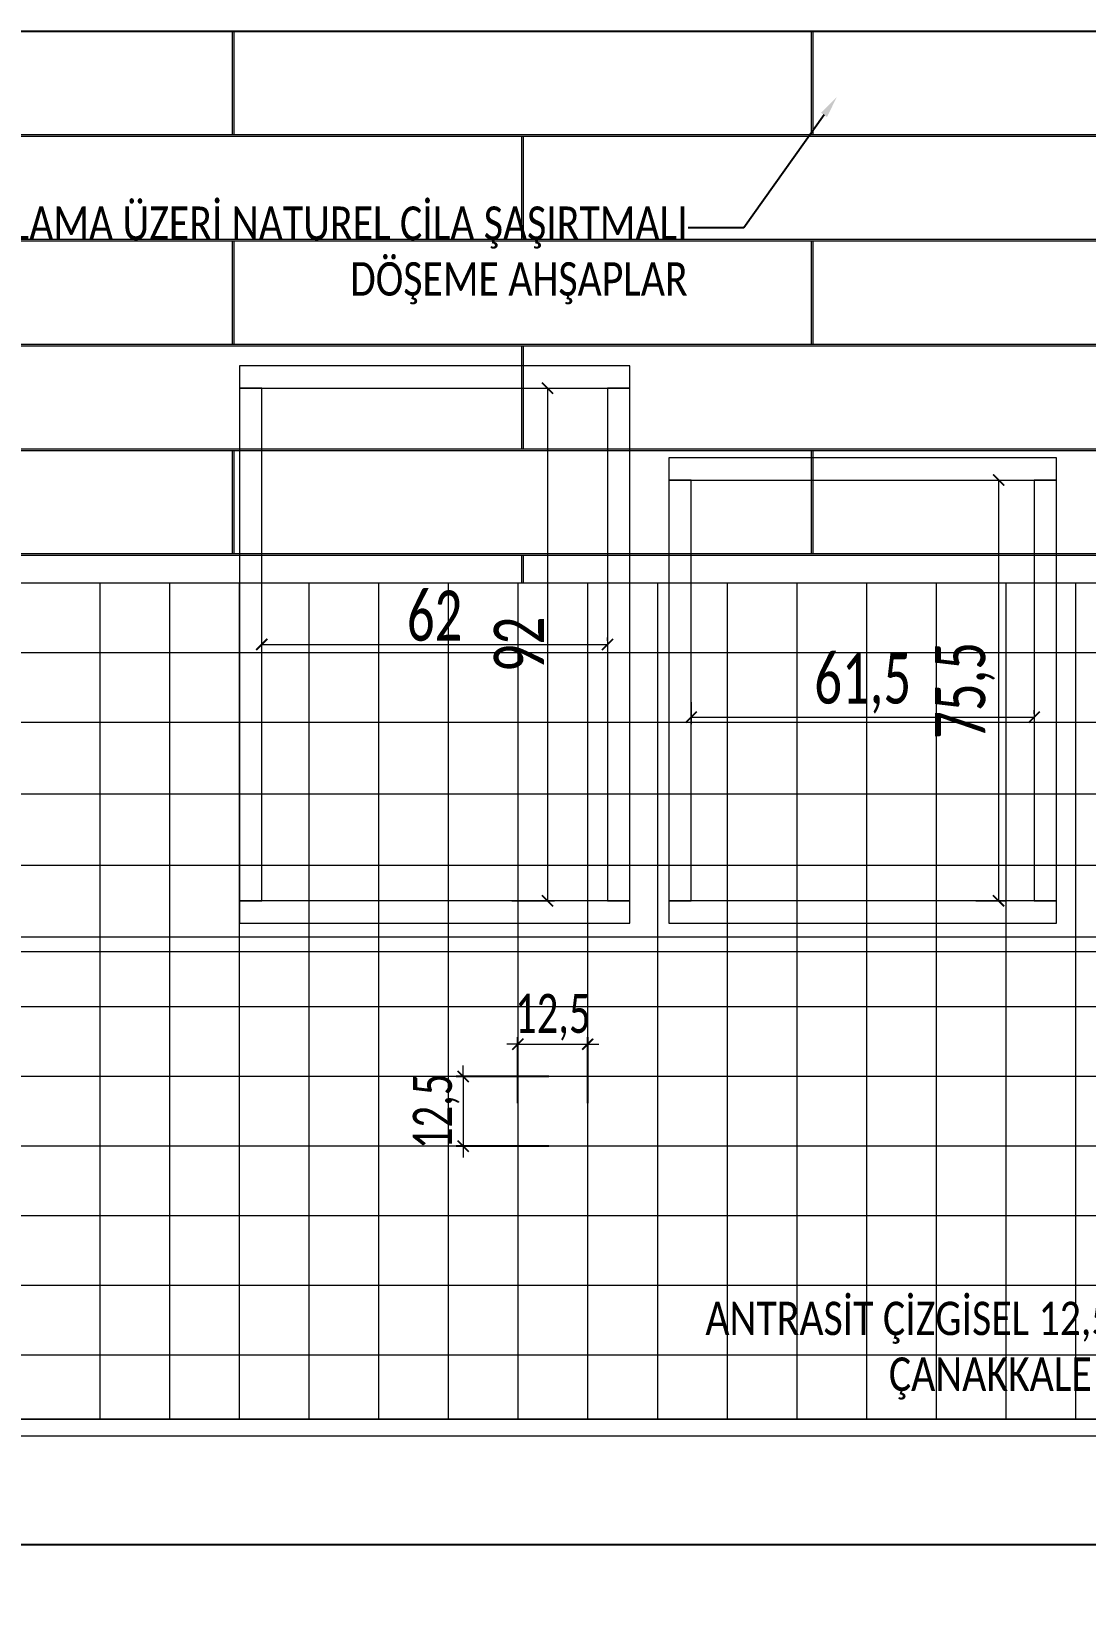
# Model space of a CAD drawing. Header units: millimetres. Extents: x 254888 to 263239, y -110593 to -105042.
# Drawn here: x 257582.5 to 257771.6, y -109686.1 to -109404.1 of the extents above; entities that cross this region are included whole.
import ezdxf
from ezdxf import colors
from ezdxf.entities.mleader import LeaderData, LeaderLine
from ezdxf.math import Vec2, Vec3

# ---------------------------------------------------------------- set-up
doc = ezdxf.new("R2010")
doc.units = ezdxf.units.MM
doc.header["$PDMODE"] = 2
doc.layers.get('0').update_dxf_attribs({"lineweight": 20})
for name, color, linetype, lineweight in [('ahsap gor', 24, 'Continuous', 20), ('ahsaparka', 28, 'Continuous', 20), ('ahşap', 32, 'Continuous', 25), ('alcıpan', 14, 'Continuous', 25), ('CAM', 141, 'Continuous', 0), ('mermer', 142, 'Continuous', 15), ('seramik', 150, 'Continuous', 20), ('ölçü', 251, 'Continuous', 5)]:
    doc.layers.add(name, color=color, linetype=linetype, lineweight=lineweight)
doc.layers.add('yazı', color=11, linetype='Continuous')
doc.styles.add('text2', font='calibri.ttf', dxfattribs={"width": 0.8})
doc.styles.add('Ölçü50', font='calibri.ttf', dxfattribs={"width": 0.7})
doc.dimstyles.new('olcu10', dxfattribs={"dimtxt": 14, "dimasz": 2, "dimexe": 1.25, "dimexo": 0.625, "dimgap": 0.5, "dimtad": 1, "dimdec": 1, "dimrnd": 0.5, "dimzin": 9, "dimtxsty": 'Ölçü50', "dimblk": 'ARCHTICK', "dimcen": 2, "dimclrd": 256, "dimclre": 256, "dimclrt": 6, "dimazin": 2, "dimtfac": 1, "dimtdec": 1, "dimtix": 1, "dimtmove": 0, "dimatfit": 3, "dimldrblk": 'ARCHTICK', "dimfxl": 1, "dimlwd": -1, "dimarcsym": 0})
doc.dimstyles.new('ölçü10', dxfattribs={"dimtxt": 7, "dimasz": 2, "dimexe": 1.25, "dimexo": 0.625, "dimgap": 0.5, "dimtad": 1, "dimzin": 9, "dimtxsty": 'Ölçü50', "dimblk": 'ARCHTICK', "dimcen": 2, "dimclrd": 256, "dimclre": 256, "dimclrt": 1, "dimazin": 2, "dimtfac": 1, "dimtix": 1, "dimtmove": 0, "dimatfit": 3, "dimldrblk": 'ARCHTICK', "dimfxl": 1, "dimlwd": -1, "dimarcsym": 0})

# ---------------------------------------------------------------- blocks, each defined once
blk = doc.blocks.new('Cerceveler')
at = {"layer": 'ahsap gor', "elevation": 0}
for points in [[(144772.15, -39601.14), (144702.15, -39601.14), (144702.15, -39605.14), (144772.15, -39605.14)], [(144706.15, -39605.14), (144702.15, -39605.14), (144702.15, -39697.14), (144706.15, -39697.14)], [(144768.15, -39697.14), (144772.15, -39697.14), (144772.15, -39605.14), (144768.15, -39605.14)], [(144848.67, -39617.64), (144779.17, -39617.64), (144779.17, -39621.64), (144848.67, -39621.64)], [(144783.17, -39621.64), (144779.17, -39621.64), (144779.17, -39697.14), (144783.17, -39697.14)], [(144844.67, -39697.14), (144848.67, -39697.14), (144848.67, -39621.64), (144844.67, -39621.64)], [(144772.15, -39697.14), (144702.15, -39697.14), (144702.15, -39701.14), (144772.15, -39701.14)], [(144848.67, -39697.14), (144779.17, -39697.14), (144779.17, -39701.14), (144848.67, -39701.14)]]:
    blk.add_lwpolyline(points, close=True, dxfattribs=at)
blk = doc.blocks.new('_ArchTick')
at = {"color": 0, "linetype": 'ByBlock', "const_width": 0.15}
blk.add_lwpolyline([(-0.5, -0.5), (0.5, 0.5)], dxfattribs=at)
blk = doc.blocks.new('*D37')
at = {"layer": 'DEFPOINTS', "color": 0, "transparency": 16777216}
for p in [(225399.3, -129095.35), (225461.3, -129095.35), (225461.3, -129095.35)]:
    blk.add_point(p, dxfattribs=at)
at = {"layer": 'ölçü', "lineweight": -2, "transparency": 16777216}
for p, q in [((225399.3, -129094.73), (225399.3, -129094.1)), ((225461.3, -129094.73), (225461.3, -129094.1))]:
    blk.add_line(p, q, dxfattribs=at)
at = {"layer": 'ölçü', "transparency": 16777216}
blk.add_line((225399.3, -129095.35), (225461.3, -129095.35), dxfattribs=at)
at = {"layer": 'ölçü', "transparency": 16777216, "xscale": 2, "yscale": 2, "zscale": 2, "rotation": 180}
blk.add_blockref('_ArchTick', (225399.3, -129095.35), dxfattribs=at)
at = {"layer": 'ölçü', "transparency": 16777216, "xscale": 2, "yscale": 2, "zscale": 2}
blk.add_blockref('_ArchTick', (225461.3, -129095.35), dxfattribs=at)
at = {"layer": 'ölçü', "color": 6, "transparency": 16777216, "insert": (225430.3, -129090.24), "char_height": 9, "attachment_point": 5, "style": 'Ölçü50'}
blk.add_mtext('62', dxfattribs=at)
blk = doc.blocks.new('*D24')
at = {"layer": 'DEFPOINTS', "color": 0, "transparency": 16777216}
for p in [(225443.52, -129049.35), (225443.52, -129141.35), (225450.54, -129141.35)]:
    blk.add_point(p, dxfattribs=at)
at = {"layer": 'ölçü', "lineweight": -2, "transparency": 16777216}
for p, q in [((225444.14, -129049.35), (225451.79, -129049.35)), ((225444.14, -129141.35), (225451.79, -129141.35))]:
    blk.add_line(p, q, dxfattribs=at)
at = {"layer": 'ölçü', "transparency": 16777216}
blk.add_line((225450.54, -129049.35), (225450.54, -129141.35), dxfattribs=at)
at = {"layer": 'ölçü', "transparency": 16777216, "xscale": 2, "yscale": 2, "zscale": 2}
for p, rotation in [((225450.54, -129049.35), 90), ((225450.54, -129141.35), 270)]:
    blk.add_blockref('_ArchTick', p, dxfattribs=dict(at, rotation=rotation))
at = {"layer": 'ölçü', "color": 6, "transparency": 16777216, "insert": (225445.43, -129095.35), "char_height": 9, "attachment_point": 5, "rotation": 90, "style": 'Ölçü50'}
blk.add_mtext('92', dxfattribs=at)
blk = doc.blocks.new('*D25')
at = {"layer": 'DEFPOINTS', "color": 0, "transparency": 16777216}
for p in [(225476.32, -129105.08), (225537.82, -129108.42), (225537.82, -129108.42)]:
    blk.add_point(p, dxfattribs=at)
at = {"layer": 'ölçü', "lineweight": -2, "transparency": 16777216}
for p, q in [((225476.32, -129105.7), (225476.32, -129109.67)), ((225537.82, -129107.79), (225537.82, -129107.17))]:
    blk.add_line(p, q, dxfattribs=at)
at = {"layer": 'ölçü', "transparency": 16777216}
blk.add_line((225476.32, -129108.42), (225537.82, -129108.42), dxfattribs=at)
at = {"layer": 'ölçü', "transparency": 16777216, "xscale": 2, "yscale": 2, "zscale": 2, "rotation": 180}
blk.add_blockref('_ArchTick', (225476.32, -129108.42), dxfattribs=at)
at = {"layer": 'ölçü', "transparency": 16777216, "xscale": 2, "yscale": 2, "zscale": 2}
blk.add_blockref('_ArchTick', (225537.82, -129108.42), dxfattribs=at)
at = {"layer": 'ölçü', "color": 6, "transparency": 16777216, "insert": (225507.07, -129102.37), "char_height": 9, "attachment_point": 5, "style": 'Ölçü50'}
blk.add_mtext('61,5', dxfattribs=at)
blk = doc.blocks.new('*D26')
at = {"layer": 'DEFPOINTS', "color": 0, "transparency": 16777216}
for p in [(225526.76, -129065.85), (225526.76, -129141.35), (225531.44, -129141.35)]:
    blk.add_point(p, dxfattribs=at)
at = {"layer": 'ölçü', "lineweight": -2, "transparency": 16777216}
for p, q in [((225527.38, -129065.85), (225532.69, -129065.85)), ((225527.38, -129141.35), (225532.69, -129141.35))]:
    blk.add_line(p, q, dxfattribs=at)
at = {"layer": 'ölçü', "transparency": 16777216}
blk.add_line((225531.44, -129065.85), (225531.44, -129141.35), dxfattribs=at)
at = {"layer": 'ölçü', "transparency": 16777216, "xscale": 2, "yscale": 2, "zscale": 2}
for p, rotation in [((225531.44, -129065.85), 90), ((225531.44, -129141.35), 270)]:
    blk.add_blockref('_ArchTick', p, dxfattribs=dict(at, rotation=rotation))
at = {"layer": 'ölçü', "color": 6, "transparency": 16777216, "insert": (225525.44, -129103.6), "char_height": 9, "attachment_point": 5, "rotation": 90, "style": 'Ölçü50'}
blk.add_mtext('75,5', dxfattribs=at)
blk = doc.blocks.new('*D44')
at = {"layer": 'DEFPOINTS', "color": 0, "transparency": 16777216}
for p in [(258379.75, -109566.66), (258379.75, -109569.22), (257568.14, -109607.82, 0)]:
    blk.add_point(p, dxfattribs=at)
at = {"layer": 'ölçü', "lineweight": -2, "transparency": 16777216}
for p, q in [((258379.75, -109567.28), (258379.75, -109570.47)), ((257568.14, -109607.19), (257568.14, -109567.97))]:
    blk.add_line(p, q, dxfattribs=at)
at = {"layer": 'ölçü', "transparency": 16777216}
blk.add_line((257568.14, -109569.22), (258379.75, -109569.22), dxfattribs=at)
at = {"layer": 'ölçü', "transparency": 16777216, "xscale": 2, "yscale": 2, "zscale": 2, "rotation": 180}
blk.add_blockref('_ArchTick', (257568.14, -109569.22), dxfattribs=at)
at = {"layer": 'ölçü', "transparency": 16777216, "xscale": 2, "yscale": 2, "zscale": 2}
blk.add_blockref('_ArchTick', (258379.75, -109569.22), dxfattribs=at)
at = {"layer": 'ölçü', "color": 6, "transparency": 16777216, "insert": (257973.95, -109560.09), "char_height": 14, "attachment_point": 5, "style": 'Ölçü50'}
blk.add_mtext('811,5', dxfattribs=at)
blk = doc.blocks.new('*D71')
at = {"layer": 'DEFPOINTS', "color": 0, "transparency": 16777216}
for p in [(257675.93, -109591.66, 0), (257659.94, -109604.16), (257675.93, -109604.16, 0)]:
    blk.add_point(p, dxfattribs=at)
at = {"layer": 'ölçü', "transparency": 16777216}
for p, q in [((257659.94, -109591.66), (257659.94, -109589.66)), ((257659.94, -109591.66), (257659.94, -109604.16)), ((257659.94, -109604.16), (257659.94, -109606.16))]:
    blk.add_line(p, q, dxfattribs=at)
at = {"layer": 'ölçü', "lineweight": -2, "transparency": 16777216}
for p, q in [((257675.31, -109591.66), (257658.69, -109591.66)), ((257675.31, -109604.16), (257658.69, -109604.16))]:
    blk.add_line(p, q, dxfattribs=at)
at = {"layer": 'ölçü', "transparency": 16777216, "xscale": 2, "yscale": 2, "zscale": 2}
for p, rotation in [((257659.94, -109591.66), 270), ((257659.94, -109604.16), 90)]:
    blk.add_blockref('_ArchTick', p, dxfattribs=dict(at, rotation=rotation))
at = {"layer": 'ölçü', "color": 1, "transparency": 16777216, "insert": (257655.12, -109597.91), "char_height": 7, "attachment_point": 5, "rotation": 90, "style": 'Ölçü50'}
blk.add_mtext('12,5', dxfattribs=at)
blk = doc.blocks.new('*D72')
at = {"layer": 'DEFPOINTS', "color": 0, "transparency": 16777216}
for p in [(257682.27, -109585.85), (257669.77, -109597.07, 0), (257682.27, -109597.07, 0)]:
    blk.add_point(p, dxfattribs=at)
at = {"layer": 'ölçü', "lineweight": -2, "transparency": 16777216}
for p, q in [((257669.77, -109596.45), (257669.77, -109584.6)), ((257682.27, -109596.45), (257682.27, -109584.6))]:
    blk.add_line(p, q, dxfattribs=at)
at = {"layer": 'ölçü', "transparency": 16777216}
for p, q in [((257669.77, -109585.85), (257667.77, -109585.85)), ((257669.77, -109585.85), (257682.27, -109585.85)), ((257682.27, -109585.85), (257684.27, -109585.85))]:
    blk.add_line(p, q, dxfattribs=at)
at = {"layer": 'ölçü', "transparency": 16777216, "xscale": 2, "yscale": 2, "zscale": 2}
blk.add_blockref('_ArchTick', (257669.77, -109585.85), dxfattribs=at)
at = {"layer": 'ölçü', "transparency": 16777216, "xscale": 2, "yscale": 2, "zscale": 2, "rotation": 180}
blk.add_blockref('_ArchTick', (257682.27, -109585.85), dxfattribs=at)
at = {"layer": 'ölçü', "color": 1, "transparency": 16777216, "insert": (257676.02, -109581.03), "char_height": 7, "attachment_point": 5, "style": 'Ölçü50'}
blk.add_mtext('12,5', dxfattribs=at)
blk = doc.blocks.new('LKDSF')
at = {"layer": 'CAM'}
blk.add_blockref('Cerceveler', (80693.14, -89444.21, 0), dxfattribs=at)
at = {"layer": 'ölçü'}
for base, p1, p2, picture, middle in [((225450.54, -129141.35), (225443.52, -129049.35), (225443.52, -129141.35), '*D24', (225445.43, -129095.35)), ((225531.44, -129141.35), (225526.76, -129065.85), (225526.76, -129141.35), '*D26', (225525.44, -129103.6))]:
    dim = blk.add_linear_dim(base=base, p1=p1, p2=p2, angle=90, dimstyle='olcu10', dxfattribs=at)
    dim.commit()
    dim.dimension.update_dxf_attribs({"geometry": picture, "text_midpoint": middle})
for base, p1, p2, picture, middle in [((225461.3, -129095.35), (225399.3, -129095.35), (225461.3, -129095.35), '*D37', (225430.3, -129090.24)), ((225537.82, -129108.42), (225476.32, -129105.08), (225537.82, -129108.42), '*D25', (225507.07, -129102.37))]:
    dim = blk.add_linear_dim(base=base, p1=p1, p2=p2, dimstyle='olcu10', dxfattribs=at)
    dim.commit()
    dim.dimension.update_dxf_attribs({"geometry": picture, "text_midpoint": middle})

msp = doc.modelspace()

# ---------------------------------------------------------------- linework, layer by layer
at = {"layer": 'ahsaparka'}
for p, q in [((257618.547, -109422.617), (257618.547, -109404.117)), ((257618.847, -109422.617), (257618.847, -109404.117)), ((257722.407, -109422.617), (257722.407, -109404.117)), ((257722.707, -109422.617), (257722.707, -109404.117)), ((257307.267, -109422.617, 0), (258379.754, -109422.617)), ((257307.267, -109422.917, 0), (258379.754, -109422.917)), ((257618.847, -109422.617, 0), (258379.754, -109422.617, 0)), ((257618.847, -109422.917, 0), (258379.754, -109422.917, 0)), ((257670.477, -109441.417), (257670.477, -109422.917)), ((257670.777, -109441.417), (257670.777, -109422.917)), ((257307.267, -109441.417, 0), (258379.754, -109441.417)), ((257307.267, -109441.717, 0), (258379.754, -109441.717)), ((257618.547, -109460.217, 0), (257618.547, -109441.717, 0)), ((257618.847, -109441.417, 0), (258379.754, -109441.417, 0)), ((257618.847, -109460.217, 0), (257618.847, -109441.717, 0)), ((257618.847, -109441.717, 0), (258379.754, -109441.717, 0)), ((257722.407, -109460.217, 0), (257722.407, -109441.717, 0)), ((257722.707, -109460.217, 0), (257722.707, -109441.717, 0)), ((257307.267, -109460.217, 0), (258379.754, -109460.217)), ((257307.267, -109460.517, 0), (258379.754, -109460.517)), ((257618.847, -109460.217, 0), (258379.754, -109460.217, 0)), ((257618.847, -109460.517, 0), (258379.754, -109460.517, 0)), ((257670.477, -109479.017, 0), (257670.477, -109460.517, 0)), ((257670.777, -109479.017, 0), (257670.777, -109460.517, 0)), ((257307.267, -109479.017, 0), (258379.754, -109479.017)), ((257307.267, -109479.317, 0), (258379.754, -109479.317)), ((257618.547, -109497.817, 0), (257618.547, -109479.317, 0)), ((257618.847, -109479.017, 0), (258379.754, -109479.017, 0)), ((257618.847, -109497.817, 0), (257618.847, -109479.317, 0)), ((257618.847, -109479.317, 0), (258379.754, -109479.317, 0)), ((257722.407, -109497.817, 0), (257722.407, -109479.317, 0)), ((257722.707, -109497.817, 0), (257722.707, -109479.317, 0)), ((257307.267, -109497.817, 0), (258379.754, -109497.817)), ((257307.267, -109498.117, 0), (258379.754, -109498.117)), ((257618.847, -109497.817, 0), (258379.754, -109497.817, 0)), ((257618.847, -109498.117, 0), (258379.754, -109498.117, 0)), ((257670.477, -109503.117, 0), (257670.477, -109498.117, 0)), ((257670.777, -109503.117, 0), (257670.777, -109498.117, 0))]:
    msp.add_line(p, q, dxfattribs=at)
at = {"layer": 'ahşap'}
msp.add_line((257574.138, -109675.617, 0), (258379.754, -109675.617, 0), dxfattribs=at)
at = {"layer": 'alcıpan'}
msp.add_lwpolyline([(258379.754, -109744.117), (258379.754, -109404.117), (257193.083, -109404.117), (257193.083, -109744.117)], dxfattribs=at)
at = {"layer": 'mermer'}
for p, q in [((257573.638, -109653.117, 0), (258378.754, -109653.117, 0)), ((257573.638, -109656.117, 0), (258378.754, -109656.117, 0))]:
    msp.add_line(p, q, dxfattribs=at)
at = {"layer": 'seramik', "elevation": 0}
for points in [[(258379.754, -109503.117), (257307.267, -109503.117)], [(257594.767, -109503.117), (257594.767, -109653.117)], [(257607.267, -109503.117), (257607.267, -109653.117)], [(257619.767, -109503.117), (257619.767, -109653.117)], [(257632.267, -109503.117), (257632.267, -109653.117)], [(257644.767, -109503.117), (257644.767, -109653.117)], [(257657.267, -109503.117), (257657.267, -109653.117)], [(257669.767, -109503.117), (257669.767, -109653.117)], [(257682.267, -109503.117), (257682.267, -109653.117)], [(257682.267, -109503.117), (257682.267, -109653.117)], [(257694.767, -109503.117), (257694.767, -109653.117)], [(257707.267, -109503.117), (257707.267, -109653.117)], [(257719.767, -109503.117), (257719.767, -109653.117)], [(257732.267, -109503.117), (257732.267, -109653.117)], [(257744.767, -109503.117), (257744.767, -109653.117)], [(257757.267, -109503.117), (257757.267, -109653.117)], [(257769.767, -109503.117), (257769.767, -109653.117)], [(258379.754, -109515.617), (257307.267, -109515.617)], [(258379.754, -109528.117), (257307.267, -109528.117)], [(258379.754, -109540.964), (257307.267, -109540.964)], [(258379.754, -109553.81), (257307.267, -109553.81)], [(258379.754, -109566.656), (257307.267, -109566.656)], [(258379.754, -109579.156), (257307.267, -109579.156)], [(258379.754, -109591.656), (257568.14, -109591.656)], [(258379.754, -109604.156), (257568.14, -109604.156)], [(258379.754, -109616.656), (257568.14, -109616.656)], [(258379.754, -109629.156), (257568.14, -109629.156)], [(258379.754, -109641.656), (257568.14, -109641.656)], [(258379.754, -109653.117), (257568.14, -109653.117)]]:
    msp.add_lwpolyline(points, dxfattribs=at)

# ---------------------------------------------------------------- block references
msp.add_blockref('LKDSF', (32224.522, 19581.237))

# ---------------------------------------------------------------- dimensions: what is measured, and where the dimension line sits
at = {"layer": 'ölçü'}
dim = msp.add_linear_dim(base=(258379.754, -109569.222), p1=(257568.14, -109607.819, 0), p2=(258379.754, -109566.656), dimstyle='olcu10', override={"dimtmove": 1}, dxfattribs=at)
dim.commit()
dim.dimension.update_dxf_attribs({"geometry": '*D44', "text_midpoint": (257973.947, -109560.091)})
dim = msp.add_linear_dim(base=(257682.267, -109585.845), p1=(257669.767, -109597.07, 0), p2=(257682.267, -109597.07, 0), dimstyle='ölçü10', dxfattribs=at)
dim.commit()
dim.dimension.update_dxf_attribs({"geometry": '*D72', "text_midpoint": (257676.017, -109581.029)})
dim = msp.add_linear_dim(base=(257659.94, -109604.156), p1=(257675.93, -109591.656, 0), p2=(257675.93, -109604.156, 0), angle=90, dimstyle='ölçü10', dxfattribs=at)
dim.commit()
dim.dimension.update_dxf_attribs({"geometry": '*D71', "text_midpoint": (257655.125, -109597.906)})

# ---------------------------------------------------------------- leaders
at = {"layer": 'yazı'}
ml = msp.add_multileader_mtext('Standard', dxfattribs=at)
ml.set_content('18 MM MDF ÜZERİ İSLİ MEŞE KAPLAMA ÜZERİ NATUREL CİLA ŞAŞIRTMALI\\PDÖŞEME AHŞAPLAR', color=256, style='text2')
ml.set_leader_properties(color=1)
ml.build(insert=Vec2(0, 0))
ml.multileader.update_dxf_attribs({"dogleg_length": 10})
ctx = ml.context
ctx.base_point, ctx.char_height, ctx.landing_gap_size, ctx.plane_origin = Vec3(257475.309, -109439.374), 6, 0.09, Vec3(257780.827, -109575.606)
ctx.text_align_type = 2
notes = []
notes.append((ctx, [(1, (1, 1, 0), (257710.287, -109439.374), (-1, 0), 10, [(0, [(257726.973, -109415.84)], 0, [])])]))
ctx.mtext.insert, ctx.mtext.alignment, ctx.mtext.flow_direction = Vec3(257700.197, -109435.531), 3, 5
ml = msp.add_multileader_mtext('Standard', dxfattribs=at)
ml.set_content('ANTRASİT ÇİZGİSEL 12,5x12,5cm\\PÇANAKKALE SERAMİK', color=256, style='text2')
ml.set_leader_properties(color=1)
ml.build(insert=Vec2(0, 0))
ml.multileader.update_dxf_attribs({"dogleg_length": 10})
ctx = ml.context
ctx.base_point, ctx.char_height, ctx.landing_gap_size, ctx.plane_origin = Vec3(257702.902, -109635.905), 6, 0.09, Vec3(257882.635, -109772.137)
ctx.text_align_type = 2
notes.append((ctx, [(1, (1, 1, 0), (257812.095, -109635.905), (-1, 0), 10, [(0, [(257828.781, -109612.371)], 0, [])])]))
ctx.mtext.insert, ctx.mtext.alignment, ctx.mtext.flow_direction = Vec3(257802.005, -109632.062), 3, 5
for ctx, leaders in notes:
    for number, flags, end, landing, length, lines in leaders:
        leader = LeaderData()
        leader.index, (leader.has_last_leader_line, leader.has_dogleg_vector, leader.attachment_direction) = number, flags
        leader.last_leader_point, leader.dogleg_vector, leader.dogleg_length = Vec3(end), Vec3(landing), length
        for number, points, colour, breaks in lines:
            line = LeaderLine()
            line.index, line.vertices, line.color, line.breaks = number, Vec3.list(points), colors.encode_raw_color(colour), breaks
            leader.lines.append(line)
        ctx.leaders.append(leader)

doc.saveas('drawing.dxf')
